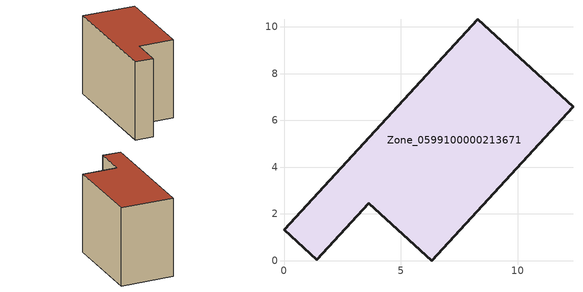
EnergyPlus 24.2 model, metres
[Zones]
Zone_0599100000213671
 floor ground (C_G): 3.63,2.47 1.4,0.04 0,1.32 8.28,10.33 12.36,6.58 6.32,0 z0
 wall outside (C_F): 8.28,10.33 0,1.32 1.4,0.04 3.63,2.47 6.32,0 12.36,6.58 8.28,10.33 z0:8.21
 roof outside (C_R): 6.32,0 12.36,6.58 8.28,10.33 0,1.32 1.4,0.04 3.63,2.47 z8.21
[BUILDING]
Pand.0599100000213671: North Axis=0; Terrain=City; Loads Convergence Tolerance Value=0.04; Temperature Convergence Tolerance Value=0.4; Solar Distribution=FullExterior; Maximum Number of Warmup Days=25; Minimum Number of Warmup Days=1
[Site:Location]
Rotterdam.The.Hague.AP_ZH_NLD Design_Conditions: Latitude=51.96; Longitude=4.45; Time Zone=1; Elevation=-4.5
[SITE:GROUNDTEMPERATURE:BUILDINGSURFACE]
18, 18, 18, 18, 18, 18, 18, 18, 18, 18, 18, 18
[MATERIAL] Thermal Absorptance=0.9; Solar Absorptance=0.7; Visible Absorptance=0.7
Name | Roughness | Thickness | Conductivity | Density | Specific Heat
G.TC.1975-1991 | MediumSmooth | 0.15 | 0.288461 | 540 | 1210
F.TC.1975-1991 | Rough | 0.3 | 0.230769 | 1920 | 840
R.TC.1975-1991 | MediumRough | 0.2 | 0.153846 | 1500 | 1000
[CONSTRUCTION]
C_G: G.TC.1975-1991
C_F: F.TC.1975-1991
C_R: R.TC.1975-1991
[ZONE]
Zone_0599100000213671: Type=1; Multiplier=1; Ceiling Height=Autocalculate; Volume=Autocalculate; Floor Area=autocalculate; Part of Total Floor Area=Yes
[ZONEINFILTRATION:DESIGNFLOWRATE]
Infil_Zone_0599100000213671: Zone or ZoneList or Space or SpaceList=Zone_0599100000213671; Schedule=AlwaysOn; Design Flow Rate Calculation Method=Flow/Area; Flow Rate per Floor Area=0.003; Constant Term Coefficient=1; Temperature Term Coefficient=0; Velocity Term Coefficient=0; Velocity Squared Term Coefficient=0
[HVACTEMPLATE:ZONE:IDEALLOADSAIRSYSTEM]
Zone_0599100000213671: Maximum Heating Supply Air Temperature=50; Minimum Cooling Supply Air Temperature=13; Maximum Heating Supply Air Humidity Ratio=0.0156; Minimum Cooling Supply Air Humidity Ratio=0.0077; Heating Limit=NoLimit; Cooling Limit=NoLimit; Dehumidification Control Type=ConstantSensibleHeatRatio; Cooling Sensible Heat Ratio=0.7; Dehumidification Setpoint=60; Humidification Control Type=None; Humidification Setpoint=30; Outdoor Air Method=None; Outdoor Air Flow Rate per Person=0.00944; Outdoor Air Flow Rate per Zone Floor Area=0; Outdoor Air Flow Rate per Zone=0; Demand Controlled Ventilation Type=None; Outdoor Air Economizer Type=NoEconomizer; Heat Recovery Type=None; Sensible Heat Recovery Effectiveness=0.7; Latent Heat Recovery Effectiveness=0.65
[ZONECONTROL:THERMOSTAT]
ThermostatControl_Zone_0599100000213671: Zone or ZoneList=Zone_0599100000213671; Control Type Schedule=DualSetpointControlType; Control 1=Thermostat_Zone_0599100000213671; Temperature Difference Between Cutout And Setpoint=0
[THERMOSTATSETPOINT:DUALSETPOINT]
Thermostat_Zone_0599100000213671: Heating Setpoint Temperature Schedule=HeatingSetpoint_Zone_0599100000213671; Cooling Setpoint Temperature Schedule=CoolingSetpoint_Zone_0599100000213671
[SCHEDULE:COMPACT]
HeatingSetpoint_Zone_0599100000213671: Through: 12/31, For: AllDays, Until: 24:00, 21
CoolingSetpoint_Zone_0599100000213671: Through: 12/31, For: AllDays, Until: 24:00, 24
DualSetpointControlType: Through: 12/31, For: AllDays, Until: 24:00, 4
AlwaysOn: Through: 12/31, For: AllDays, Until: 24:00, 1
